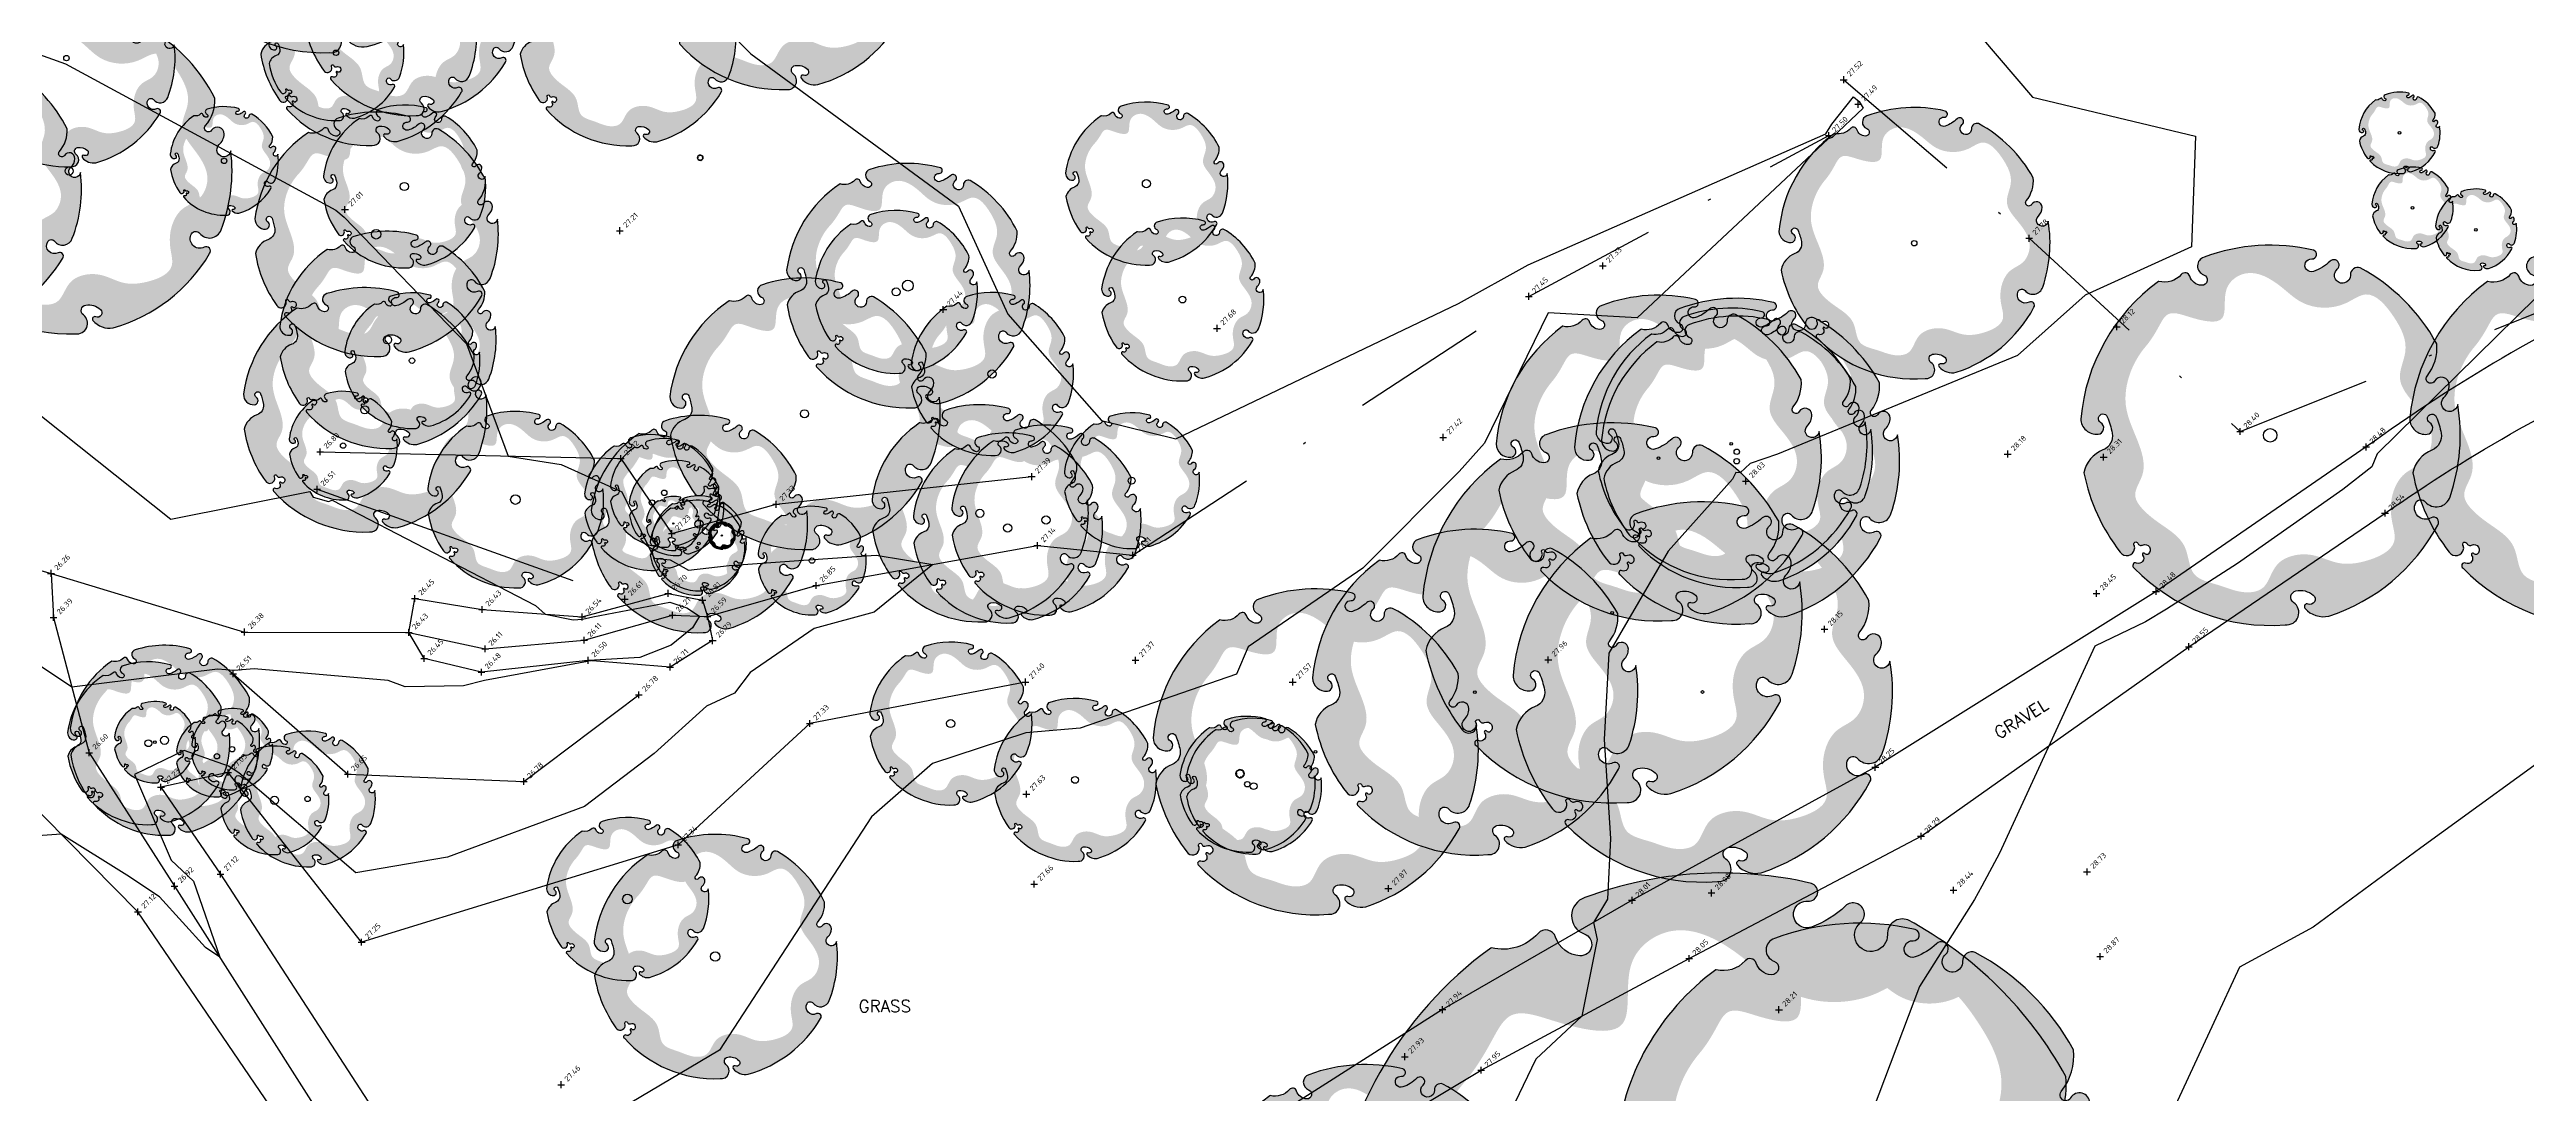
# Model space of a CAD drawing. Header units: metres. Extents: x 245957 to 247358, y 7418632 to 7419642.
# Drawn here: x 246428.5 to 246519.8, y 7418990.4 to 7419028.8 of the extents above; entities that cross this region are included whole.
import ezdxf
from ezdxf.enums import TextEntityAlignment as Align

# ---------------------------------------------------------------- set-up
doc = ezdxf.new("R2010")
doc.units = ezdxf.units.M
doc.linetypes.add('DASHDOT', pattern=[10, 5, -2.5, 0, -2.5])
doc.linetypes.add('PHANTOM', pattern=[2.5, 1.25, -0.25, 0.25, -0.25, 0.25, -0.25])
for name, color, linetype in [('-TEXT', 7, 'Continuous'), ('102_TOP_OF_BANK', 37, 'PHANTOM'), ('102_TOP_OF_BANK-L', 37, 'PHANTOM'), ('102_TOP_OF_BANK-S', 37, 'PHANTOM'), ('103_TOE_OF_BATTER', 37, 'DASHDOT'), ('103_TOE_OF_BATTER-L', 37, 'DASHDOT'), ('103_TOE_OF_BATTER-S', 37, 'DASHDOT'), ('104_EXISTING_SURFACE-L', 35, 'Continuous'), ('104_EXISTING_SURFACE-S', 35, 'Continuous'), ('201_SINGLE_TREE-H', 63, 'Continuous'), ('201_SINGLE_TREE-S', 96, 'Continuous'), ('203_GROUP_TREES', 116, 'DASHDOT'), ('203_GROUP_TREES-L', 116, 'DASHDOT'), ('203_GROUP_TREES-S', 116, 'DASHDOT'), ('405_EDGE_FORMATION', 33, 'Continuous'), ('405_EDGE_FORMATION-L', 33, 'Continuous'), ('405_EDGE_FORMATION-S', 33, 'Continuous'), ('Surface_Contours_Major', 4, 'Continuous'), ('Surface_Contours_Minor', 253, 'Continuous')]:
    doc.layers.add(name, color=color, linetype=linetype)
doc.styles.add('ISO2.5', font='isocp.shx', dxfattribs={"height": 2.5})
doc.styles.get("Standard").update_dxf_attribs({"font": 'SIMPLEX.shx'})

# ---------------------------------------------------------------- blocks, each defined once
blk = doc.blocks.new('201C')
at = {"layer": '201_SINGLE_TREE-H', "transparency": 33554534}
h = blk.add_hatch(color=256, dxfattribs=at)
h.paths.add_polyline_path([(-0.3717, -0.3344, 0.222926), (0.0196, -0.4996, 0.770799), (0.0439, -0.4417, -0.650302), (0.0511, -0.4116, -0.234737), (0.0964, -0.4247, -0.847312), (0.0816, -0.4475, 0.78443), (0.0732, -0.4583, 0.276934), (0.1352, -0.4813, 0.193599), (0.4309, -0.2536, 0.800435), (0.4144, -0.2337, -0.75216), (0.3757, -0.1925, -0.528914), (0.4006, -0.1909, 0.594112), (0.4663, -0.1804, 0.123805), (0.4962, 0.0616, -1.41759), (0.4607, 0.0811, 0.206906), (0.4758, 0.1133, 0.759729), (0.4374, 0.1252, -1.073307), (0.4187, 0.1392, 0.194379), (0.4474, 0.2231, 0.144612), (0.2544, 0.4304, 0.53339), (0.2277, 0.4128, -1.592592), (0.1939, 0.4293, 1.030038), (0.1758, 0.4513, -0.10361), (0.1314, 0.4262, -1.238487), (0.1282, 0.4593, 0.884725), (0.1336, 0.4818, 0.147549), (-0.1551, 0.4753, 0.71725), (-0.1579, 0.4291, -0.864032), (-0.1646, 0.4015, -0.310704), (-0.1946, 0.4266, 0.58143), (-0.2167, 0.4321, -0.281558), (-0.2766, 0.4162), (-0.2775, 0.4159, 0.217121), (-0.4959, 0.0634), (-0.4959, 0.0634, 0.440011), (-0.4522, 0.021, 0.723973), (-0.4442, 0.0516, -1.384648), (-0.4262, 0.0659, -0.051107), (-0.4149, 0.0223, -0.361502), (-0.441, -0.0208, 0.256822), (-0.4937, -0.0791, 0.116166), (-0.4065, -0.2911, 0.67803), (-0.3682, -0.2843, 0.170035), (-0.3696, -0.274, -1.054701), (-0.3596, -0.2696, 0.431903), (-0.3468, -0.2749, -0.910728), (-0.3329, -0.2993, -0.42046), (-0.3418, -0.2976, 1.007885), (-0.3479, -0.3018, -0.766634), (-0.3646, -0.3216, 0.938602), (-0.3717, -0.3344)])
edge = h.paths.add_edge_path(flags=16)
edge.add_spline(control_points=[(-0.3177, 0.2468), (-0.303, 0.2628), (-0.2856, 0.2893), (-0.256, 0.3411), (-0.1928, 0.3155), (-0.0921, 0.286), (-0.1162, 0.3941), (-0.0359, 0.4462), (0.0392, 0.3985), (0.1028, 0.3299), (0.1957, 0.3214), (0.2784, 0.3804), (0.3442, 0.2961), (0.3785, 0.2147), (0.3303, 0.1307), (0.3915, 0.0592), (0.4378, -0.0139), (0.4055, -0.0919), (0.3459, -0.1091), (0.3102, -0.1666), (0.3057, -0.2282), (0.3286, -0.3091), (0.2408, -0.3447), (0.1647, -0.3496), (0.103, -0.3142), (0.0463, -0.3153), (0.0047, -0.3356), (-0.0139, -0.3682), (-0.0327, -0.4069), (-0.0927, -0.4151), (-0.1463, -0.3868), (-0.23, -0.3665), (-0.2245, -0.2773), (-0.2864, -0.2294), (-0.3344, -0.1941), (-0.3737, -0.1409), (-0.3276, -0.0866), (-0.344, -0.0009), (-0.3866, 0.0828), (-0.3665, 0.1796), (-0.3359, 0.2271), (-0.3177, 0.2468)], knot_values=[0, 0, 0, 0, 0.064972, 0.101243, 0.15652, 0.245586, 0.324463, 0.387907, 0.486094, 0.554514, 0.671826, 0.728629, 0.823661, 0.919885, 0.989953, 1.075257, 1.171704, 1.23593, 1.293575, 1.346478, 1.426142, 1.479146, 1.570817, 1.644481, 1.712561, 1.774901, 1.807, 1.846291, 1.885582, 1.928182, 2.007036, 2.074591, 2.151638, 2.226455, 2.293426, 2.340744, 2.397548, 2.47317, 2.587294, 2.673595, 2.754259, 2.754259, 2.754259, 2.754259], degree=3, periodic=0)
at = {"layer": '201_SINGLE_TREE-S'}
blk.add_lwpolyline([(-0.3717, -0.3344, 0.222926), (0.0196, -0.4996, 0.770799), (0.0439, -0.4417, -0.650302), (0.0511, -0.4116, -0.234737), (0.0964, -0.4247, -0.847312), (0.0816, -0.4475, 0.78443), (0.0732, -0.4583, 0.276934), (0.1352, -0.4813, 0.193599), (0.4309, -0.2536, 0.800435), (0.4144, -0.2337, -0.75216), (0.3757, -0.1925, -0.528914), (0.4006, -0.1909, 0.594112), (0.4663, -0.1804, 0.123805), (0.4962, 0.0616, -1.41759), (0.4607, 0.0811, 0.206906), (0.4758, 0.1133, 0.759729), (0.4374, 0.1252, -1.073307), (0.4187, 0.1392, 0.194379), (0.4474, 0.2231, 0.144612), (0.2544, 0.4304, 0.53339), (0.2277, 0.4128, -1.592592), (0.1939, 0.4293, 1.030038), (0.1758, 0.4513, -0.10361), (0.1314, 0.4262, -1.238487), (0.1282, 0.4593, 0.884725), (0.1336, 0.4818, 0.147549), (-0.1551, 0.4753, 0.71725), (-0.1579, 0.4291, -0.864032), (-0.1646, 0.4015, -0.310704), (-0.1946, 0.4266, 0.58143), (-0.2167, 0.4321, -0.281558), (-0.2766, 0.4162), (-0.2775, 0.4159, 0.217121), (-0.4959, 0.0634), (-0.4959, 0.0634, 0.440011), (-0.4522, 0.021, 0.723973), (-0.4442, 0.0516, -1.384648), (-0.4262, 0.0659, -0.051107), (-0.4149, 0.0223, -0.361502), (-0.441, -0.0208, 0.256822), (-0.4937, -0.0791, 0.116166), (-0.4065, -0.2911, 0.67803), (-0.3682, -0.2843, 0.170035), (-0.3696, -0.274, -1.054701), (-0.3596, -0.2696, 0.431903), (-0.3468, -0.2749, -0.910728), (-0.3329, -0.2993, -0.42046), (-0.3418, -0.2976, 1.007885), (-0.3479, -0.3018, -0.766634), (-0.3646, -0.3216, 0.938602), (-0.3717, -0.3344)], format="xyb", dxfattribs=at)
blk = doc.blocks.new('201T')
at = {"layer": '201_SINGLE_TREE-S'}
blk.add_circle((0, 0), 0.5, dxfattribs=at)
blk = doc.blocks.new('CROSS')
at = {"color": 0, "linetype": 'Continuous'}
for p, q in [((-0.5, 0), (0.5, 0)), ((0, -0.5), (0, 0.5))]:
    blk.add_line(p, q, dxfattribs=at)
blk = doc.blocks.new('G')
at = {"layer": '-TEXT'}
blk.add_text('GRASS', height=0.45, dxfattribs=at).set_placement((0.021, -0.235), align=Align.CENTER)
blk = doc.blocks.new('GR')
at = {"layer": '-TEXT'}
blk.add_text('GRAVEL', height=0.45, dxfattribs=at).set_placement((0.042, -0.219), align=Align.CENTER)

msp = doc.modelspace()

# ---------------------------------------------------------------- linework, layer by layer
at = {"layer": '102_TOP_OF_BANK', "ltscale": 20}
for p, q in [((246438.518, 7419014.009), (246449.587, 7419013.763)), ((246449.587, 7419013.763), (246451.465, 7419011.001)), ((246455.307, 7419012.079), (246464.717, 7419013.097)), ((246451.465, 7419011.001), (246455.307, 7419012.079)), ((246431.806, 7418997.075), (246420.288, 7419008.735)), ((246448.164, 7419007.929), (246451.33, 7419008.799)), ((246451.33, 7419008.799), (246452.59, 7419008.546)), ((246441.779, 7419007.354), (246442.007, 7419008.613)), ((246442.007, 7419008.613), (246444.48, 7419008.208)), ((246444.48, 7419008.208), (246448.164, 7419007.929)), ((246452.59, 7419008.546), (246452.777, 7419007.95)), ((246452.777, 7419007.95), (246452.967, 7419007.059)), ((246442.342, 7419006.404), (246441.779, 7419007.354)), ((246452.967, 7419007.059), (246451.405, 7419006.087)), ((246444.455, 7419005.896), (246442.342, 7419006.404)), ((246448.38, 7419006.331), (246444.455, 7419005.896)), ((246451.405, 7419006.087), (246448.38, 7419006.331)), ((246464.491, 7419005.534), (246456.55, 7419004.007)), ((246456.55, 7419004.007), (246451.702, 7418999.537)), ((246435.123, 7419002.201), (246432.652, 7419001.665)), ((246432.652, 7419001.665), (246434.844, 7418998.46)), ((246440.042, 7418995.958), (246435.123, 7419002.201)), ((246451.702, 7418999.537), (246440.042, 7418995.958)), ((246434.844, 7418998.46), (246442.244, 7418987.068)), ((246438.798, 7418986.791), (246431.806, 7418997.075))]:
    msp.add_line(p, q, dxfattribs=at)
at = {"layer": '103_TOE_OF_BATTER', "ltscale": 2}
for p, q in [((246438.406, 7419012.636), (246449.732, 7419008.591)), ((246423.696, 7419010.929), (246428.603, 7419009.535)), ((246456.781, 7419009.088), (246464.927, 7419010.562)), ((246464.927, 7419010.562), (246468.443, 7419010.207)), ((246428.603, 7419009.535), (246435.732, 7419007.376)), ((246428.603, 7419009.535), (246428.692, 7419007.911)), ((246452.777, 7419007.95), (246456.781, 7419009.088)), ((246428.692, 7419007.911), (246430.005, 7419002.931)), ((246448.236, 7419007.072), (246451.489, 7419007.993)), ((246451.489, 7419007.993), (246452.777, 7419007.95)), ((246435.732, 7419007.376), (246441.779, 7419007.354)), ((246441.779, 7419007.354), (246444.59, 7419006.754)), ((246444.59, 7419006.754), (246448.236, 7419007.072)), ((246435.308, 7419005.832), (246439.53, 7419002.138)), ((246446.014, 7419001.874), (246450.251, 7419005.063)), ((246430.005, 7419002.931), (246433.154, 7418998.021)), ((246439.53, 7419002.138), (246446.014, 7419001.874)), ((246433.154, 7418998.021), (246440.022, 7418987.215))]:
    msp.add_line(p, q, dxfattribs=at)
at = {"layer": '103_TOE_OF_BATTER'}
msp.add_lwpolyline([(246468.443, 7419010.207), (246483.023, 7419019.737), (246494.071, 7419025.657)], dxfattribs=at)
at = {"layer": '203_GROUP_TREES'}
for p, q in [((246497.833, 7419034.112), (246494.62, 7419027.715)), ((246494.62, 7419027.715), (246501.45, 7419021.873)), ((246509.22, 7419014.758), (246531.478, 7419023.684)), ((246501.45, 7419021.873), (246509.22, 7419014.758))]:
    msp.add_line(p, q, dxfattribs=at)
at = {"layer": '405_EDGE_FORMATION'}
for p, q in [((246513.859, 7419014.19), (246506.123, 7419008.869)), ((246507.332, 7419006.834), (246514.556, 7419011.751)), ((246506.123, 7419008.869), (246495.785, 7419002.393)), ((246497.469, 7418999.855), (246507.332, 7419006.834)), ((246495.785, 7419002.393), (246486.825, 7418997.496)), ((246488.927, 7418995.352), (246497.469, 7418999.855)), ((246486.825, 7418997.496), (246479.848, 7418993.47)), ((246481.272, 7418991.24), (246488.927, 7418995.352)), ((246479.848, 7418993.47), (246471.188, 7418987.963)), ((246472.404, 7418985.937), (246481.272, 7418991.24))]:
    msp.add_line(p, q, dxfattribs=at)
for points in [[(246568.781, 7419021.601, 0.000758), (246557.592, 7419021.612, 0.001087), (246549.79, 7419021.592, 0.000474), (246537.53, 7419021.521, 0.000739), (246529.661, 7419021.456, 0.105719), (246524.187, 7419020.23, 0.049147), (246513.859, 7419014.19)], [(246514.556, 7419011.751, -0.047952), (246524.682, 7419017.443, -0.097194), (246530.312, 7419018.716, -0.003355), (246537.727, 7419018.879, -0.002187), (246549.101, 7419019.003, -0.005951), (246557.347, 7419018.959, -0.004191), (246569.05, 7419018.658)]]:
    msp.add_lwpolyline(points, format="xyb", dxfattribs=at)
at = {"layer": 'Surface_Contours_Major'}
for points, elevation in [([(246424.778, 7419029.858), (246429.138, 7419028.299), (246439.086, 7419022.912), (246439.401, 7419022.655), (246443.905, 7419017.986), (246445.436, 7419013.855), (246447.387, 7419013.541), (246449.621, 7419012.532), (246450.816, 7419010.099), (246451.406, 7419010.039), (246452.082, 7419009.653), (246453.577, 7419009.829), (246456.32, 7419010.022), (246458.992, 7419010.205), (246461.078, 7419009.866), (246458.914, 7419008.104), (246456.709, 7419007.506), (246454.347, 7419005.883), (246453.776, 7419005.127), (246452.743, 7419004.645), (246450.817, 7419002.904), (246448.247, 7419000.956), (246443.199, 7418999.086), (246439.83, 7418998.507), (246435.514, 7419002.195), (246435.134, 7419002.44), (246433.51, 7419003.011), (246431.672, 7419002.133), (246433.022, 7418998.977), (246433.855, 7418998.203), (246434.816, 7418995.405), (246434.288, 7418995.762), (246432.597, 7418997.63), (246431.393, 7418998.417), (246428.979, 7418999.937), (246426.219, 7418999.737)], 27), ([(246499.039, 7419030.033), (246501.576, 7419027.072), (246507.578, 7419025.638), (246507.424, 7419021.559), (246503.515, 7419019.786), (246501.021, 7419017.561), (246492.177, 7419013.93), (246491.17, 7419013.579), (246490.811, 7419013.242), (246490.644, 7419013.251), (246490.523, 7419013.006), (246488.156, 7419010.348), (246485.975, 7419006.602), (246485.794, 7419003.422), (246486.034, 7418999.77), (246485.918, 7418997.54), (246485.412, 7418996.681), (246485.541, 7418996.05), (246484.982, 7418993.233), (246483.278, 7418991.648), (246481.43, 7418987.793)], 28), ([(246521.561, 7419003.557), (246515.879, 7418999.433), (246511.907, 7418996.513), (246509.2, 7418995.03), (246504.475, 7418984.85)], 29)]:
    msp.add_lwpolyline(points, dxfattribs=dict(at, elevation=elevation))
at = {"layer": 'Surface_Contours_Minor'}
for points, elevation in [([(246435.362, 7419091.049), (246434.531, 7419087.45), (246432.227, 7419079.776), (246430.352, 7419074.145), (246428.047, 7419068.174), (246422.704, 7419059.486), (246421.577, 7419057.587), (246420.372, 7419054.934), (246423.496, 7419052.487), (246427.151, 7419050.093), (246433.7, 7419044.372), (246435.314, 7419042.414), (246442.747, 7419038.662), (246450.917, 7419032.099), (246451.791, 7419031.29), (246454.37, 7419028.661), (246462.018, 7419023.062), (246463.843, 7419019.085), (246467.294, 7419015.159), (246470.03, 7419014.484)], 27.5), ([(246470.031, 7419014.485), (246480.436, 7419019.472), (246483.001, 7419020.894), (246493.959, 7419025.72), (246494.182, 7419026.073), (246494.987, 7419027.089), (246495.189, 7419026.914), (246495.34, 7419026.661), (246494.199, 7419025.592), (246494.043, 7419025.538), (246487.02, 7419018.949), (246483.741, 7419019.127), (246481.388, 7419014.325), (246480.465, 7419013.288), (246476.907, 7419009.724), (246472.695, 7419006.831), (246472.265, 7419005.819), (246466.503, 7419003.836)], 27.5), ([(246520.132, 7419019.701), (246514.265, 7419013.932), (246514.068, 7419013.461), (246513.001, 7419012.628), (246509.124, 7419009.895), (246506.508, 7419008.223), (246505.737, 7419007.754), (246503.866, 7419006.852), (246500.361, 7418999.235), (246499.703, 7418998.011), (246499.44, 7418997.52), (246497.412, 7418994.326), (246493.794, 7418984.739)], 28.5), ([(246428.254, 7419015.322), (246433.016, 7419011.526), (246438.137, 7419012.55), (246438.258, 7419012.344), (246438.816, 7419012.177), (246438.958, 7419012.233), (246446.441, 7419008.351), (246446.795, 7419008.032), (246447.831, 7419007.819), (246448.17, 7419007.849), (246448.562, 7419007.936), (246451.394, 7419008.469), (246452.023, 7419008.261), (246452.479, 7419007.959), (246452.23, 7419007.524), (246451.44, 7419006.891), (246450.284, 7419006.435), (246448.411, 7419006.328), (246448.394, 7419006.32), (246448.36, 7419006.295), (246444.572, 7419005.593), (246443.793, 7419005.391), (246441.648, 7419005.353), (246441.019, 7419005.594), (246436.085, 7419006.014), (246435.342, 7419005.957), (246434.735, 7419006.011), (246429.367, 7419005.35), (246424.977, 7419008.275)], 26.5), ([(246466.502, 7419003.835), (246464.504, 7419003.664), (246461.068, 7419002.533), (246458.824, 7419000.576), (246453.226, 7418991.979), (246449.604, 7418989.83)], 27.5)]:
    msp.add_lwpolyline(points, dxfattribs=dict(at, elevation=elevation))

# ---------------------------------------------------------------- block references
at = {"layer": '-TEXT', "rotation": 32.06167066199347}
msp.add_blockref('GR', (246501.122, 7419004.164), dxfattribs=at)
at = {"layer": '-TEXT'}
msp.add_blockref('G', (246459.287, 7418993.609, -28), dxfattribs=at)
at = {"layer": '102_TOP_OF_BANK-S', "xscale": 0.25, "yscale": 0.25, "zscale": 0.25}
for p in [(246438.518, 7419014.009), (246449.587, 7419013.763), (246464.717, 7419013.097), (246455.307, 7419012.079), (246451.465, 7419011.001), (246442.007, 7419008.613), (246451.33, 7419008.799), (246444.48, 7419008.208), (246448.164, 7419007.929), (246452.59, 7419008.546), (246452.967, 7419007.059), (246442.342, 7419006.404), (246444.455, 7419005.896), (246448.38, 7419006.331), (246451.405, 7419006.087), (246464.491, 7419005.534), (246456.55, 7419004.007), (246435.123, 7419002.201), (246432.652, 7419001.665), (246451.702, 7418999.537), (246434.844, 7418998.46), (246431.806, 7418997.075), (246440.042, 7418995.958)]:
    msp.add_blockref('CROSS', p, dxfattribs=at)
at = {"layer": '103_TOE_OF_BATTER-S', "xscale": 0.25, "yscale": 0.25, "zscale": 0.25}
for p in [(246494.071, 7419025.657), (246483.023, 7419019.737), (246438.406, 7419012.636), (246464.927, 7419010.562), (246428.603, 7419009.535), (246468.443, 7419010.207), (246449.732, 7419008.591), (246456.781, 7419009.088), (246428.692, 7419007.911), (246451.489, 7419007.993), (246452.777, 7419007.95), (246435.732, 7419007.376), (246441.779, 7419007.354), (246444.59, 7419006.754), (246448.236, 7419007.072), (246435.308, 7419005.832), (246450.251, 7419005.063), (246430.005, 7419002.931), (246439.53, 7419002.138), (246446.014, 7419001.874), (246433.154, 7418998.021)]:
    msp.add_blockref('CROSS', p, dxfattribs=at)
at = {"layer": '104_EXISTING_SURFACE-S', "xscale": 0.25, "yscale": 0.25, "zscale": 0.25}
for p in [(246495.15, 7419026.809), (246439.429, 7419022.931), (246449.553, 7419022.155), (246485.751, 7419020.858), (246461.463, 7419019.249), (246504.673, 7419018.613), (246471.542, 7419018.557), (246479.871, 7419014.543), (246500.66, 7419013.929), (246504.193, 7419013.817), (246491.015, 7419012.934), (246503.933, 7419008.792), (246493.911, 7419007.48), (246468.541, 7419006.334), (246483.741, 7419006.355), (246474.329, 7419005.533), (246464.522, 7419001.408), (246503.58, 7418998.543), (246464.808, 7418998.092), (246477.852, 7418997.927), (246489.752, 7418997.767), (246498.667, 7418997.869), (246504.066, 7418995.43), (246492.236, 7418993.467), (246478.462, 7418991.738), (246447.39, 7418990.706)]:
    msp.add_blockref('CROSS', p, dxfattribs=at)
at = {"layer": '201_SINGLE_TREE-S'}
for name, p, xscale, yscale, zscale in [('201C', (246438.619, 7419034.707), 12, 12, 12), ('201C', (246455.494, 7419032.351), 10, 10, 10), ('201C', (246441.891, 7419030.389), 8, 8, 8), ('201C', (246440.274, 7419029.293), 8, 8, 8), ('201C', (246449.833, 7419029.282), 8, 8, 8), ('201C', (246429.171, 7419028.508), 8, 8, 8), ('201C', (246439.1, 7419028.706), 5, 5, 5), ('201C', (246429.269, 7419024.352), 12, 12, 12), ('201T', (246439.1, 7419028.706), 0.2, 0.2, 0.2), ('201C', (246424.725, 7419023.677), 10, 10, 10), ('201T', (246429.171, 7419028.508), 0.2, 0.2, 0.2), ('201C', (246434.977, 7419024.724), 4, 4, 4), ('201C', (246440.577, 7419022.022), 9, 9, 9), ('201C', (246441.614, 7419023.783), 6, 6, 6), ('201C', (246468.942, 7419023.887), 6, 6, 6), ('201T', (246429.269, 7419024.352), 0.3, 0.3, 0.3), ('201T', (246434.977, 7419024.724), 0.2, 0.2, 0.2), ('201T', (246452.511, 7419024.841), 0.2, 0.2, 0.2), ('201C', (246452.511, 7419024.841), 0.2, 0.2, 0.2), ('201C', (246460.157, 7419020.131), 9, 9, 9), ('201T', (246441.614, 7419023.783), 0.3, 0.3, 0.3), ('201T', (246468.942, 7419023.887), 0.3, 0.3, 0.3), ('201C', (246459.724, 7419019.9), 6, 6, 6), ('201C', (246470.268, 7419019.619), 6, 6, 6), ('201C', (246440.995, 7419018.136), 8, 8, 8), ('201T', (246440.577, 7419022.022), 0.35, 0.35, 0.35), ('201C', (246440.157, 7419015.558), 9, 9, 9), ('201C', (246441.898, 7419017.369), 5, 5, 5), ('201C', (246456.352, 7419015.413), 10, 10, 10), ('201T', (246459.724, 7419019.9), 0.3, 0.3, 0.3), ('201T', (246460.157, 7419020.131), 0.4, 0.4, 0.4), ('201C', (246463.258, 7419016.879), 6, 6, 6), ('201T', (246470.268, 7419019.619), 0.25, 0.25, 0.25), ('201T', (246440.995, 7419018.136), 0.3, 0.3, 0.3), ('201T', (246441.898, 7419017.369), 0.2, 0.2, 0.2), ('201T', (246463.258, 7419016.879), 0.3, 0.3, 0.3), ('201C', (246439.359, 7419014.24), 4, 4, 4), ('201T', (246440.157, 7419015.558), 0.3, 0.3, 0.3), ('201C', (246445.705, 7419012.252), 6.5, 6.5, 6.5), ('201C', (246452.467, 7419011.351), 8, 8, 8), ('201T', (246456.352, 7419015.413), 0.3, 0.3, 0.3), ('201C', (246462.805, 7419011.747), 8, 8, 8), ('201C', (246468.399, 7419012.949), 5, 5, 5), ('201T', (246439.359, 7419014.24), 0.2, 0.2, 0.2), ('201C', (246450.732, 7419012.144), 5, 5, 5), ('201C', (246451.185, 7419012.501), 4, 4, 4), ('201C', (246463.831, 7419011.206), 7, 7, 7), ('201C', (246465.247, 7419011.498), 7, 7, 7), ('201C', (246451.635, 7419011.943), 3.5, 3.5, 3.5), ('201T', (246445.705, 7419012.252), 0.35, 0.35, 0.35), ('201C', (246451.52, 7419011.372), 2, 2, 2), ('201C', (246452.46, 7419010.637), 3.5, 3.5, 3.5), ('201T', (246451.185, 7419012.501), 0.2, 0.2, 0.2), ('201T', (246468.399, 7419012.949), 0.25, 0.25, 0.25), ('201T', (246450.732, 7419012.144), 0.2, 0.2, 0.2), ('201C', (246452.401, 7419010.481), 3.5, 3.5, 3.5), ('201T', (246451.635, 7419011.943), 0.1, 0.1, 0.1), ('201T', (246452.467, 7419011.351), 0.3, 0.3, 0.3), ('201C', (246456.626, 7419010.005), 4, 4, 4), ('201T', (246462.805, 7419011.747), 0.3, 0.3, 0.3), ('201T', (246465.247, 7419011.498), 0.3, 0.3, 0.3), ('201T', (246451.52, 7419011.372), 0.05, 0.05, 0.05), ('201T', (246452.401, 7419010.481), 0.1, 0.1, 0.1), ('201T', (246452.46, 7419010.637), 0.1, 0.1, 0.1), ('201T', (246453.307, 7419010.927), 0.05, 0.05, 0.05), ('201T', (246463.831, 7419011.206), 0.3, 0.3, 0.3), ('201T', (246456.626, 7419010.005), 0.2, 0.2, 0.2), ('201C', (246432.785, 7419003.389), 7, 7, 7), ('201C', (246461.734, 7419004.005), 6, 6, 6), ('201C', (246432.188, 7419003.28), 6, 6, 6), ('201C', (246432.428, 7419003.316), 3, 3, 3), ('201C', (246434.71, 7419002.8), 3, 3, 3), ('201C', (246435.271, 7419003.059), 3, 3, 3), ('201T', (246461.734, 7419004.005), 0.3, 0.3, 0.3), ('201C', (246466.313, 7419001.929), 6, 6, 6), ('201C', (246472.657, 7419001.771), 5, 5, 5), ('201C', (246472.891, 7419001.698), 5, 5, 5), ('201T', (246432.188, 7419003.28), 0.25, 0.25, 0.25), ('201T', (246432.428, 7419003.316), 0.1, 0.1, 0.1), ('201T', (246432.785, 7419003.389), 0.3, 0.3, 0.3), ('201C', (246438.049, 7419001.229), 5, 5, 5), ('201T', (246434.71, 7419002.8), 0.2, 0.2, 0.2), ('201C', (246436.833, 7419001.177), 4, 4, 4), ('201T', (246435.271, 7419003.059), 0.2, 0.2, 0.2), ('201T', (246466.313, 7419001.929), 0.25, 0.25, 0.25), ('201T', (246472.391, 7419002.157), 0.3, 0.3, 0.3), ('201C', (246472.391, 7419002.157), 0.3, 0.3, 0.3), ('201T', (246472.657, 7419001.771), 0.2, 0.2, 0.2), ('201T', (246472.891, 7419001.698), 0.25, 0.25, 0.25), ('201T', (246436.833, 7419001.177), 0.3, 0.3, 0.3), ('201T', (246438.049, 7419001.229), 0.2, 0.2, 0.2), ('201C', (246449.829, 7418997.544), 6, 6, 6), ('201C', (246453.064, 7418995.425), 9, 9, 9), ('201T', (246449.829, 7418997.544), 0.35, 0.35, 0.35), ('201T', (246453.064, 7418995.425), 0.35, 0.35, 0.35)]:
    msp.add_blockref(name, p, dxfattribs=dict(at, xscale=xscale, yscale=yscale, zscale=zscale))
at = {"layer": '201_SINGLE_TREE-S', "rotation": 2.3}
for name, p, xscale, yscale, zscale in [('201C', (246515.084, 7419025.756), 3, 3, 3), ('201C', (246497.218, 7419021.694), 10, 10, 10), ('201T', (246515.084, 7419025.756), 0.1, 0.1, 0.1), ('201C', (246515.564, 7419022.995), 3, 3, 3), ('201C', (246517.904, 7419022.19), 3, 3, 3), ('201T', (246515.564, 7419022.995), 0.1, 0.1, 0.1), ('201T', (246497.218, 7419021.694), 0.2, 0.2, 0.2), ('201C', (246510.326, 7419014.619), 14, 14, 14), ('201C', (246522.441, 7419014.616), 14, 14, 14), ('201T', (246517.904, 7419022.19), 0.1, 0.1, 0.1), ('201C', (246487.798, 7419013.78), 12, 12, 12), ('201C', (246490.679, 7419013.665), 12, 12, 12), ('201C', (246490.481, 7419014.302), 10, 10, 10), ('201C', (246490.683, 7419014.013), 10, 10, 10), ('201C', (246486.093, 7419008.08), 14, 14, 14), ('201T', (246490.481, 7419014.302), 0.1, 0.1, 0.1), ('201T', (246510.326, 7419014.619), 0.5, 0.5, 0.5), ('201T', (246487.798, 7419013.78), 0.1, 0.1, 0.1), ('201T', (246490.679, 7419013.665), 0.2, 0.2, 0.2), ('201T', (246490.683, 7419014.013), 0.2, 0.2, 0.2), ('201C', (246489.417, 7419005.167), 14, 14, 14), ('201C', (246481.04, 7419005.161), 12, 12, 12), ('201C', (246475.166, 7419002.963), 12, 12, 12), ('201T', (246486.093, 7419008.08), 0.1, 0.1, 0.1), ('201T', (246481.04, 7419005.161), 0.1, 0.1, 0.1), ('201T', (246489.417, 7419005.167), 0.1, 0.1, 0.1), ('201T', (246475.166, 7419002.963), 0.1, 0.1, 0.1), ('201C', (246490.128, 7418984.039), 28.928, 28.928, 28.928), ('201C', (246495.202, 7418987.653), 18, 18, 18), ('201C', (246477.014, 7418985.448), 12, 12, 12)]:
    msp.add_blockref(name, p, dxfattribs=dict(at, xscale=xscale, yscale=yscale, zscale=zscale))
at = {"layer": '201_SINGLE_TREE-S'}
msp.add_blockref('201C', (246453.307, 7419010.927), dxfattribs=at)
at = {"layer": '203_GROUP_TREES-S', "xscale": 0.25, "yscale": 0.25, "zscale": 0.25}
for p in [(246494.62, 7419027.715), (246501.45, 7419021.873), (246509.22, 7419014.758)]:
    msp.add_blockref('CROSS', p, dxfattribs=at)
at = {"layer": '405_EDGE_FORMATION-S', "xscale": 0.25, "yscale": 0.25, "zscale": 0.25}
for p in [(246513.859, 7419014.19), (246514.556, 7419011.751), (246506.123, 7419008.869), (246507.332, 7419006.834), (246495.785, 7419002.393), (246497.469, 7418999.855), (246486.825, 7418997.496), (246488.927, 7418995.352), (246479.848, 7418993.47), (246481.272, 7418991.24)]:
    msp.add_blockref('CROSS', p, dxfattribs=at)

# ---------------------------------------------------------------- texts
at = {"layer": '102_TOP_OF_BANK-L', "style": 'ISO2.5'}
for s, p in [('26.80', (246438.686, 7419014.177)), ('27.12', (246449.754, 7419013.931)), ('27.39', (246464.884, 7419013.265)), ('27.33', (246455.474, 7419012.246)), ('27.23', (246451.633, 7419011.168)), ('26.45', (246442.175, 7419008.781)), ('26.43', (246444.647, 7419008.375)), ('26.70', (246451.498, 7419008.966)), ('26.81', (246452.758, 7419008.713)), ('26.54', (246448.331, 7419008.096)), ('26.45', (246442.509, 7419006.572)), ('26.50', (246448.547, 7419006.498)), ('26.79', (246453.134, 7419007.226)), ('26.48', (246444.622, 7419006.064)), ('26.71', (246451.572, 7419006.254)), ('27.40', (246464.658, 7419005.701)), ('27.33', (246456.718, 7419004.174)), ('27.03', (246435.29, 7419002.369)), ('27.23', (246432.819, 7419001.832)), ('27.34', (246451.869, 7418999.704)), ('27.12', (246435.011, 7418998.628)), ('27.12', (246431.974, 7418997.243)), ('27.25', (246440.209, 7418996.126))]:
    msp.add_text(s, height=0.2, rotation=45, dxfattribs=at).set_placement(p, align=Align.MIDDLE_LEFT)
at = {"layer": '103_TOE_OF_BATTER-L', "style": 'ISO2.5'}
for s, p in [('27.50', (246494.238, 7419025.824)), ('27.45', (246483.19, 7419019.905)), ('26.51', (246438.574, 7419012.803)), ('27.14', (246465.094, 7419010.73)), ('27.31', (246468.61, 7419010.374)), ('26.26', (246428.77, 7419009.702)), ('26.85', (246456.948, 7419009.256)), ('26.61', (246449.899, 7419008.759)), ('26.39', (246428.859, 7419008.078)), ('26.38', (246435.9, 7419007.543)), ('26.43', (246441.946, 7419007.522)), ('26.21', (246451.656, 7419008.16)), ('26.59', (246452.945, 7419008.117)), ('26.11', (246444.757, 7419006.921)), ('26.11', (246448.403, 7419007.239)), ('26.51', (246435.475, 7419005.999)), ('26.78', (246450.418, 7419005.231)), ('26.60', (246430.173, 7419003.098)), ('26.65', (246439.697, 7419002.306)), ('26.78', (246446.181, 7419002.042)), ('26.92', (246433.321, 7418998.188))]:
    msp.add_text(s, height=0.2, rotation=45, dxfattribs=at).set_placement(p, align=Align.MIDDLE_LEFT)
at = {"layer": '104_EXISTING_SURFACE-L', "style": 'ISO2.5'}
for s, p in [('27.49', (246495.318, 7419026.976)), ('27.01', (246439.597, 7419023.098)), ('27.21', (246449.72, 7419022.322)), ('27.33', (246485.918, 7419021.025)), ('27.44', (246461.63, 7419019.416)), ('27.68', (246471.709, 7419018.724)), ('28.12', (246504.841, 7419018.781)), ('27.42', (246480.038, 7419014.71)), ('28.18', (246500.827, 7419014.096)), ('28.31', (246504.36, 7419013.985)), ('28.03', (246491.182, 7419013.101)), ('28.45', (246504.1, 7419008.96)), ('28.15', (246494.078, 7419007.647)), ('27.37', (246468.709, 7419006.502)), ('27.96', (246483.908, 7419006.522)), ('27.57', (246474.496, 7419005.7)), ('27.63', (246464.689, 7419001.575)), ('27.66', (246464.975, 7418998.26)), ('28.73', (246503.747, 7418998.71)), ('27.87', (246478.019, 7418998.094)), ('28.08', (246489.919, 7418997.934)), ('28.44', (246498.835, 7418998.036)), ('28.87', (246504.233, 7418995.597)), ('28.21', (246492.403, 7418993.635)), ('27.93', (246478.629, 7418991.905)), ('27.46', (246447.557, 7418990.874))]:
    msp.add_text(s, height=0.2, rotation=45, dxfattribs=at).set_placement(p, align=Align.MIDDLE_LEFT)
at = {"layer": '203_GROUP_TREES-L', "style": 'ISO2.5'}
for s, p in [('27.52', (246494.787, 7419027.883)), ('27.78', (246501.617, 7419022.041)), ('28.40', (246509.388, 7419014.925))]:
    msp.add_text(s, height=0.2, rotation=45, dxfattribs=at).set_placement(p, align=Align.MIDDLE_LEFT)
at = {"layer": '405_EDGE_FORMATION-L', "style": 'ISO2.5'}
for s, p in [('28.48', (246514.027, 7419014.358)), ('28.54', (246514.723, 7419011.919)), ('28.48', (246506.29, 7419009.036)), ('28.55', (246507.499, 7419007.002)), ('28.25', (246495.952, 7419002.561)), ('28.29', (246497.636, 7419000.022)), ('28.01', (246486.993, 7418997.664)), ('28.05', (246489.094, 7418995.52)), ('27.94', (246480.016, 7418993.637)), ('27.95', (246481.439, 7418991.407))]:
    msp.add_text(s, height=0.2, rotation=45, dxfattribs=at).set_placement(p, align=Align.MIDDLE_LEFT)

doc.saveas('drawing.dxf')
